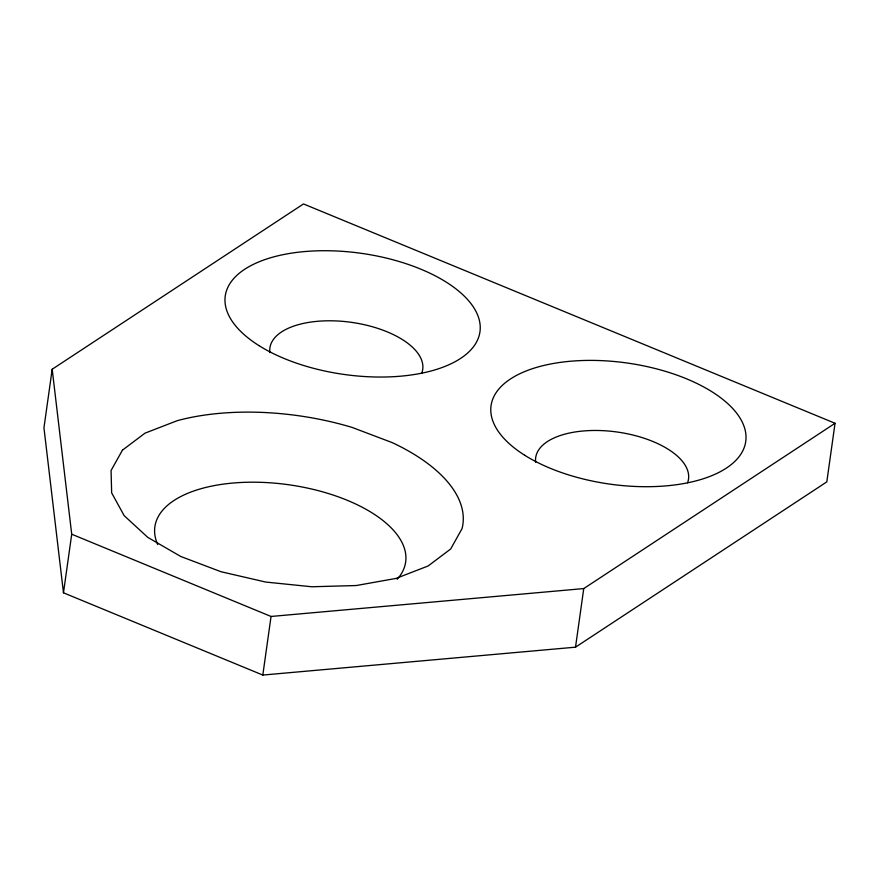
<?xml version="1.0" encoding="UTF-8"?>
<svg xmlns="http://www.w3.org/2000/svg" width="879" height="879" viewBox="0 0 879 879"><rect width="100%" height="100%" fill="white"/><g stroke="black" fill="none" stroke-linecap="round" stroke-linejoin="round"><path stroke-width="1.32" d="M52.191 369.246L43.95 427.842L63.475 592.809L262.81 675.061L575.514 647.175L826.809 481.879L835.05 423.282L303.486 203.939L52.191 369.246L71.715 534.212L63.475 592.809M262.81 675.061L271.051 616.465L71.715 534.212M575.514 647.175L583.755 588.578L835.05 423.282M271.051 616.465L583.755 588.578M269.864 352.6A77.165 36.698 8 0 1 350.545 322.219A77.165 36.698 8 0 1 421.788 373.103M535.652 462.266A77.165 36.698 8 0 1 616.322 431.897A77.165 36.698 8 0 1 687.576 482.769M157.704 544.53A126.62 60.222 8 0 1 289.817 484.911A126.62 60.222 8 0 1 397.187 579.283M122.434 450.169L111.062 470.518L111.655 492.866L124.17 515.654L147.749 537.355L180.788 556.484L221.036 571.735L265.744 582.063L311.869 586.765L356.281 585.535L395.935 578.437L428.139 565.977L450.685 548.979L462.057 528.62A178.063 84.692 8 0 0 392.331 442.664L352.083 427.414A178.063 84.692 8 0 0 177.184 420.7L144.98 433.171L122.434 450.169M524.708 455.256A128.598 61.167 8 0 0 740.305 454.992A128.598 61.167 8 0 0 590.172 360.39A128.598 61.167 8 0 0 524.708 455.256M258.92 345.59A128.598 61.167 8 0 0 474.517 345.326A128.598 61.167 8 0 0 324.384 250.713A128.598 61.167 8 0 0 258.92 345.59"/></g></svg>
